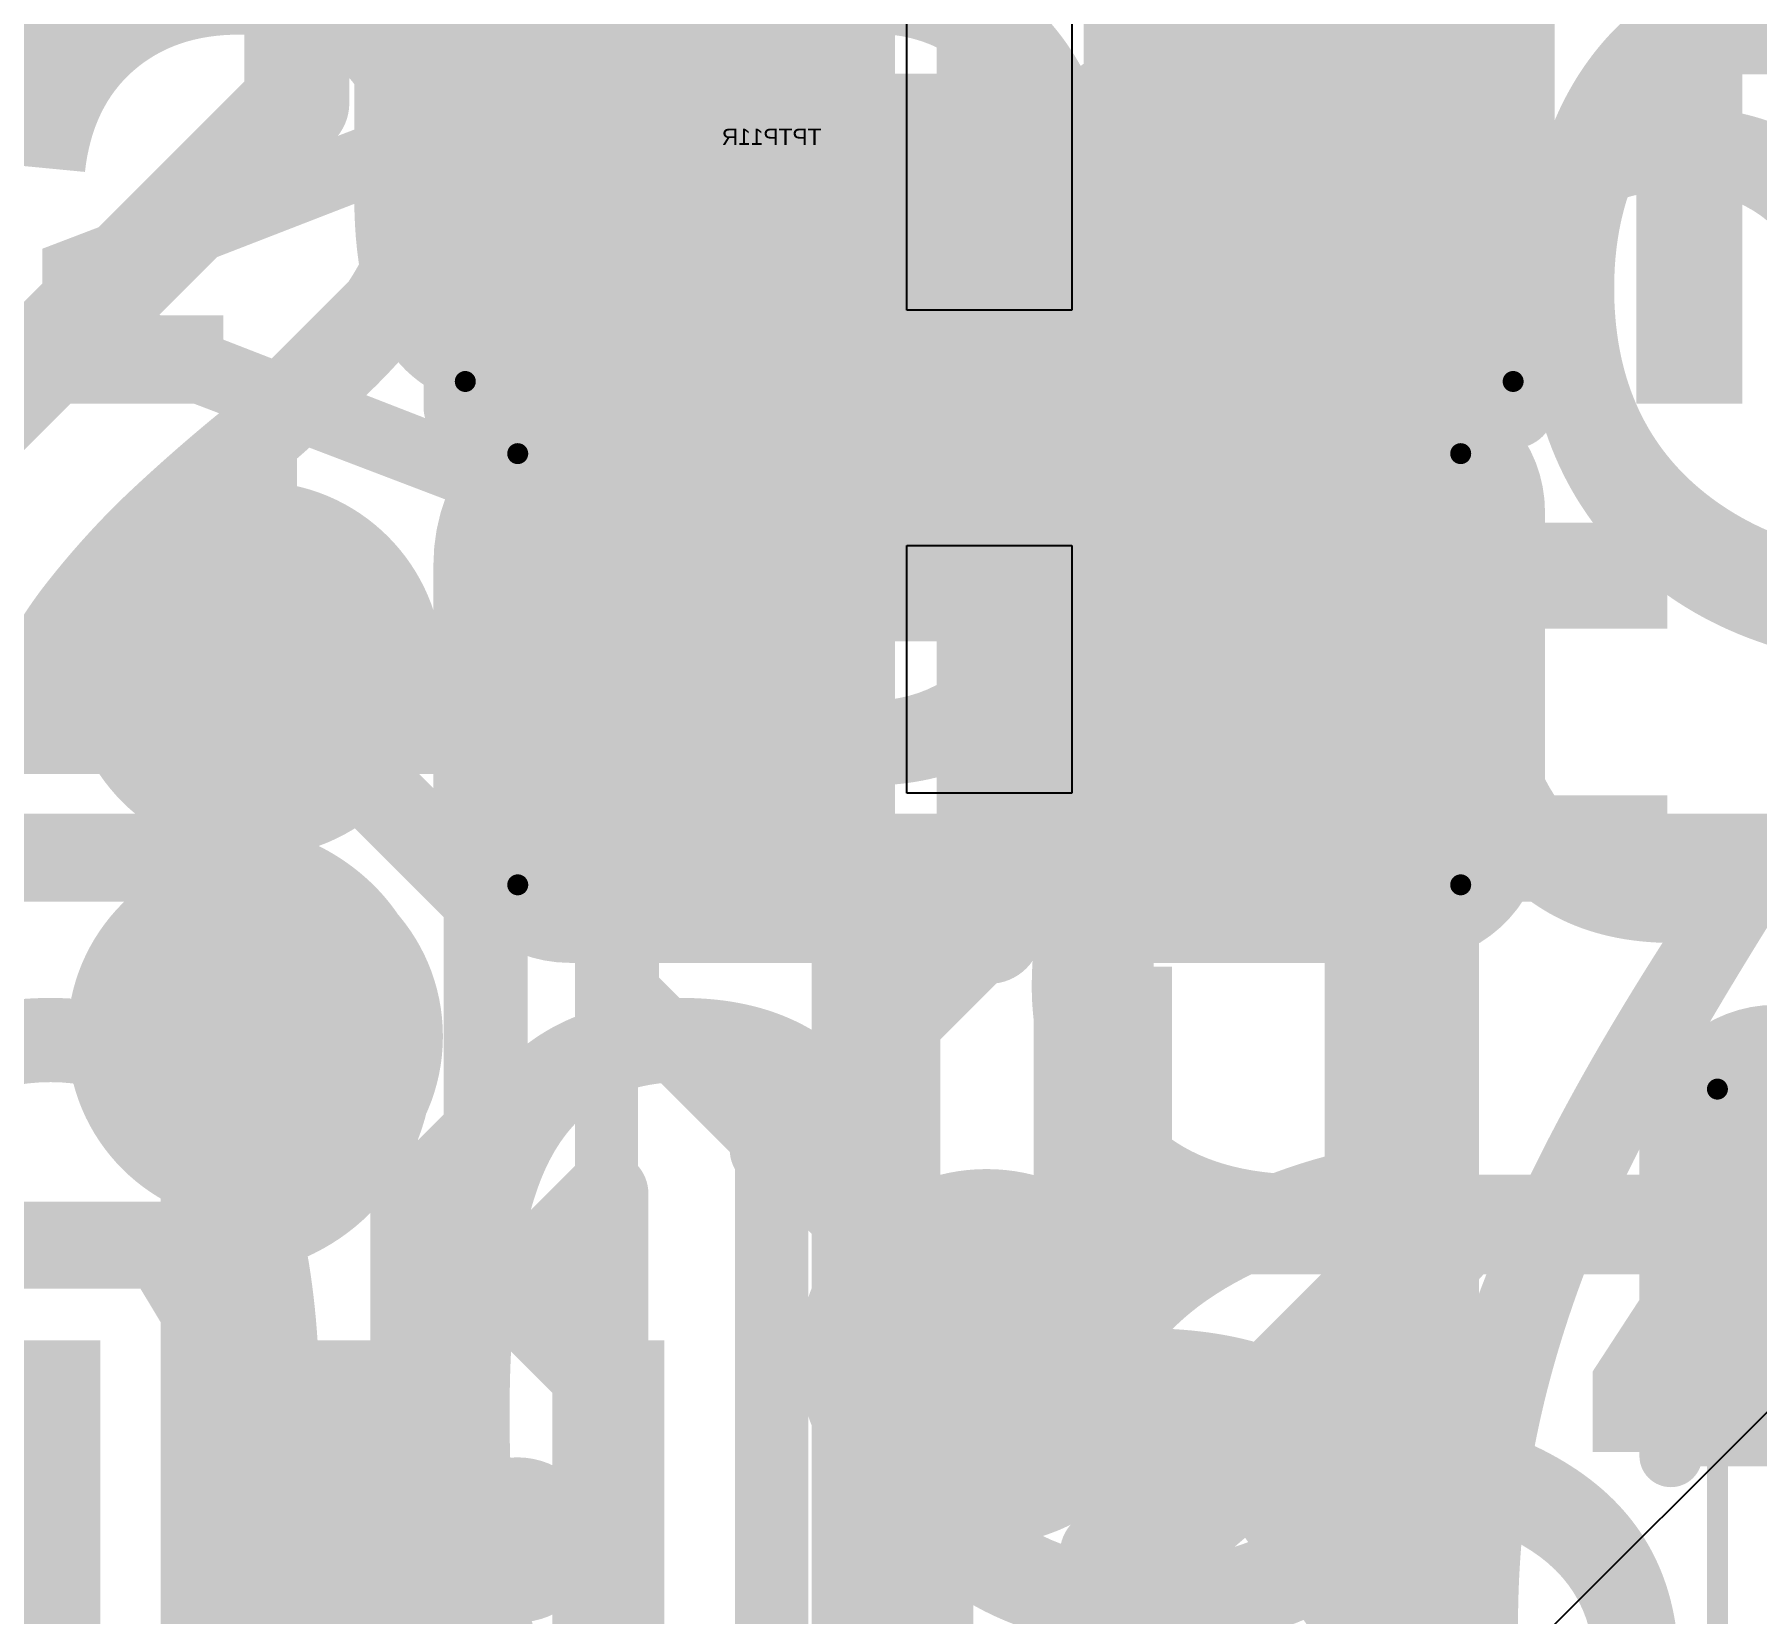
# Model space of a CAD drawing. Header units: inches. Extents: x -2.12 to 4.45, y -3.15 to 1.57.
# Drawn here: x -0.2332 to -0.069, y -0.4657 to -0.3151 of the extents above; entities that cross this region are included whole.
import ezdxf

# ---------------------------------------------------------------- set-up
doc = ezdxf.new("R2010")
doc.units = ezdxf.units.IN
doc.header["$MEASUREMENT"] = 0
for name, color, linetype in [('Bottom', 5, 'Continuous'), ('Bottom 3D Body', 56, 'Continuous'), ('Bottom Paste', 16, 'Continuous'), ('Bottom Solder', 6, 'Continuous'), ('Bottom Value', 56, 'Continuous'), ('Measures', 56, 'Continuous'), ('tDocu', 76, 'Continuous'), ('Top', 1, 'Continuous'), ('Top Glue Points', 56, 'Continuous'), ('Top Overlay', 2, 'Continuous'), ('Top Paste', 8, 'Continuous'), ('Top Solder', 216, 'Continuous'), ('Top Value', 56, 'Continuous'), ('tPlace', 56, 'Continuous'), ('Via Holes', 16, 'Continuous')]:
    doc.layers.add(name, color=color, linetype=linetype)
doc.styles.add('Arial', font='', dxfattribs={"height": 0.2})
doc.styles.add('Courier New', font='', dxfattribs={"height": 0.2})
doc.styles.get('Arial').set_extended_font_data('Arial')
doc.styles.get('Courier New').set_extended_font_data('Courier New')

# ---------------------------------------------------------------- blocks, each defined once
blk = doc.blocks.new('SMD3225_3_2X2_5X0_7_MTC_L_43')
at = {"layer": 'Measures', "style": 'Courier New'}
for s, p in [('Alternate 1 Padstyle: OX60Y90D30P', (-0.712, -0.515)), ('Alternate 2 Padstyle: OX90Y60D30P', (-0.712, -0.615))]:
    blk.add_text(s, height=0.0775, dxfattribs=at).set_placement(p)
blk = doc.blocks.new('TP11R_B_47')
at = {"layer": 'Bottom'}
h = blk.add_hatch(color=5, dxfattribs=at)
edge = h.paths.add_edge_path()
edge.add_arc((0, 0), 0.02166, 0, 360)
at = {"layer": 'Bottom Paste'}
h = blk.add_hatch(color=16, dxfattribs=at)
edge = h.paths.add_edge_path()
edge.add_arc((0, 0), 0.02166, 0, 360)
at = {"layer": 'Bottom Solder'}
h = blk.add_hatch(color=6, dxfattribs=at)
edge = h.paths.add_edge_path()
edge.add_arc((0, 0), 0.02566, 0, 360)
at = {"layer": 'Bottom 3D Body', "style": 'Courier New', "text_generation_flag": 2}
blk.add_text('>TP_SIGNAL_NAME', height=0.0610235, rotation=180, dxfattribs=at).set_placement((0, 0.075))
blk = doc.blocks.new('RT7291AGQUF_50')
at = {"layer": 'tPlace'}
for points, const_width in [([(-0.03606, 0.08697, 1), (-0.04394, 0.08697, 1)], 0.00787), ([(-0.04591, 0.08697, 1), (-0.04197, 0.08697, 1)], 0.00394), ([(-0.03803, 0.08697, 1), (-0.03409, 0.08697, 1)], 0.00394)]:
    blk.add_lwpolyline(points, format="xyb", close=True, dxfattribs=dict(at, const_width=const_width))
blk = doc.blocks.new('R0603_56')
at = {"layer": 'Top'}
for points in [[(-0.043, 0.0197), (-0.013, 0.0197), (-0.013, -0.0197), (-0.043, -0.0197)], [(0.013, 0.0197), (0.043, 0.0197), (0.043, -0.0197), (0.013, -0.0197)]]:
    blk.add_hatch(color=1, dxfattribs=at).paths.add_polyline_path(points)
at = {"layer": 'Top Paste'}
for points in [[(-0.043, 0.0197), (-0.013, 0.0197), (-0.013, -0.0197), (-0.043, -0.0197)], [(0.013, 0.0197), (0.043, 0.0197), (0.043, -0.0197), (0.013, -0.0197)]]:
    blk.add_hatch(color=8, dxfattribs=at).paths.add_polyline_path(points)
at = {"layer": 'Top Solder'}
for points in [[(-0.047, 0.0237), (-0.009, 0.0237), (-0.009, -0.0237), (-0.047, -0.0237)], [(0.009, 0.0237), (0.047, 0.0237), (0.047, -0.0237), (0.009, -0.0237)]]:
    blk.add_hatch(color=216, dxfattribs=at).paths.add_polyline_path(points)
at = {"layer": 'Top', "const_width": 0.002}
for points in [[(-0.04996, -0.02256), (-0.04996, 0.02256)], [(-0.04996, 0.02256), (0.04996, 0.02256)], [(0.04996, -0.02256), (0.04996, 0.02256)], [(-0.04996, -0.02256), (0.04996, -0.02256)]]:
    blk.add_lwpolyline(points, dxfattribs=at)
at = {"layer": 'Top', "const_width": 0.001}
for points in [[(-0.05046, 0.02256, 1), (-0.04946, 0.02256, 1)], [(-0.05046, 0.02256, 1), (-0.04946, 0.02256, 1)], [(0.04946, 0.02256, 1), (0.05046, 0.02256, 1)], [(0.04946, 0.02256, 1), (0.05046, 0.02256, 1)], [(-0.05046, -0.02256, 1), (-0.04946, -0.02256, 1)], [(-0.05046, -0.02256, 1), (-0.04946, -0.02256, 1)], [(0.04946, -0.02256, 1), (0.05046, -0.02256, 1)], [(0.04946, -0.02256, 1), (0.05046, -0.02256, 1)]]:
    blk.add_lwpolyline(points, format="xyb", close=True, dxfattribs=at)
at = {"layer": 'Top Glue Points'}
for p, q in [((-0.00787, -0.01575), (-0.00787, 0.01575)), ((-0.00787, 0.01575), (0.00787, 0.01575)), ((0.00787, 0.01575), (0.00787, -0.01575)), ((0.00787, -0.01575), (-0.00787, -0.01575))]:
    blk.add_line(p, q, dxfattribs=at)
at = {"layer": 'tPlace', "const_width": 0.00787}
for points in [[(-0.05, -0.025), (-0.05, 0.025)], [(-0.05, 0.025), (-0.02, 0.025)], [(0.02, 0.025), (0.05, 0.025)], [(0.05, -0.025), (0.05, 0.025)], [(-0.05, -0.025), (-0.02, -0.025)], [(0.02, -0.025), (0.05, -0.025)]]:
    blk.add_lwpolyline(points, dxfattribs=at)
at = {"layer": 'tPlace', "const_width": 0.00394}
for points in [[(-0.05197, 0.025, 1), (-0.04803, 0.025, 1)], [(-0.05197, 0.025, 1), (-0.04803, 0.025, 1)], [(-0.02197, 0.025, 1), (-0.01803, 0.025, 1)], [(0.01803, 0.025, 1), (0.02197, 0.025, 1)], [(0.04803, 0.025, 1), (0.05197, 0.025, 1)], [(0.04803, 0.025, 1), (0.05197, 0.025, 1)], [(-0.05197, -0.025, 1), (-0.04803, -0.025, 1)], [(-0.05197, -0.025, 1), (-0.04803, -0.025, 1)], [(-0.02197, -0.025, 1), (-0.01803, -0.025, 1)], [(0.01803, -0.025, 1), (0.02197, -0.025, 1)], [(0.04803, -0.025, 1), (0.05197, -0.025, 1)], [(0.04803, -0.025, 1), (0.05197, -0.025, 1)]]:
    blk.add_lwpolyline(points, format="xyb", close=True, dxfattribs=at)
blk = doc.blocks.new('C0603_63')
at = {"layer": 'Top'}
for points in [[(-0.043, 0.0197), (-0.013, 0.0197), (-0.013, -0.0197), (-0.043, -0.0197)], [(0.013, 0.0197), (0.043, 0.0197), (0.043, -0.0197), (0.013, -0.0197)]]:
    blk.add_hatch(color=1, dxfattribs=at).paths.add_polyline_path(points)
at = {"layer": 'Top Paste'}
for points in [[(-0.043, 0.0197), (-0.013, 0.0197), (-0.013, -0.0197), (-0.043, -0.0197)], [(0.013, 0.0197), (0.043, 0.0197), (0.043, -0.0197), (0.013, -0.0197)]]:
    blk.add_hatch(color=8, dxfattribs=at).paths.add_polyline_path(points)
at = {"layer": 'Top Solder'}
for points in [[(-0.047, 0.0237), (-0.009, 0.0237), (-0.009, -0.0237), (-0.047, -0.0237)], [(0.009, 0.0237), (0.047, 0.0237), (0.047, -0.0237), (0.009, -0.0237)]]:
    blk.add_hatch(color=216, dxfattribs=at).paths.add_polyline_path(points)
at = {"layer": 'Top', "const_width": 0.002}
for points in [[(-0.04496, -0.02056), (-0.04496, 0.02056)], [(0.04496, 0.02056), (-0.04496, 0.02056)], [(0.04496, -0.02056), (0.04496, 0.02056)], [(0.04496, -0.02056), (-0.04496, -0.02056)]]:
    blk.add_lwpolyline(points, dxfattribs=at)
at = {"layer": 'Top', "const_width": 0.001}
for points in [[(-0.04546, 0.02056, 1), (-0.04446, 0.02056, 1)], [(-0.04546, 0.02056, 1), (-0.04446, 0.02056, 1)], [(0.04446, 0.02056, 1), (0.04546, 0.02056, 1)], [(0.04446, 0.02056, 1), (0.04546, 0.02056, 1)], [(-0.04546, -0.02056, 1), (-0.04446, -0.02056, 1)], [(-0.04546, -0.02056, 1), (-0.04446, -0.02056, 1)], [(0.04446, -0.02056, 1), (0.04546, -0.02056, 1)], [(0.04446, -0.02056, 1), (0.04546, -0.02056, 1)]]:
    blk.add_lwpolyline(points, format="xyb", close=True, dxfattribs=at)
at = {"layer": 'Top Glue Points'}
for p, q in [((-0.00787, -0.01181), (-0.00787, 0.01181)), ((-0.00787, 0.01181), (0.00787, 0.01181)), ((0.00787, 0.01181), (0.00787, -0.01181)), ((0.00787, -0.01181), (-0.00787, -0.01181))]:
    blk.add_line(p, q, dxfattribs=at)
at = {"layer": 'tPlace', "const_width": 0.006}
for points in [[(-0.05, 0.015, -0.414214), (-0.04, 0.025)], [(0.04, 0.025, -0.414214), (0.05, 0.015)], [(0.05, -0.01, -0.414214), (0.035, -0.025)], [(-0.04, -0.025, -0.414214), (-0.05, -0.015)]]:
    blk.add_lwpolyline(points, format="xyb", dxfattribs=at)
for points in [[(-0.01, 0.025), (-0.04, 0.025)], [(0.04, 0.025), (0.01, 0.025)], [(-0.05, -0.015), (-0.05, 0.015)], [(0.05, -0.01), (0.05, 0.015)], [(-0.01, -0.025), (-0.04, -0.025)], [(0.035, -0.025), (0.01, -0.025)]]:
    blk.add_lwpolyline(points, dxfattribs=at)
at = {"layer": 'tPlace', "const_width": 0.003}
for points in [[(-0.0415, 0.025, 1), (-0.0385, 0.025, 1)], [(-0.0415, 0.025, 1), (-0.0385, 0.025, 1)], [(-0.0115, 0.025, 1), (-0.0085, 0.025, 1)], [(0.0085, 0.025, 1), (0.0115, 0.025, 1)], [(0.0385, 0.025, 1), (0.0415, 0.025, 1)], [(0.0385, 0.025, 1), (0.0415, 0.025, 1)], [(-0.0515, 0.015, 1), (-0.0485, 0.015, 1)], [(-0.0515, 0.015, 1), (-0.0485, 0.015, 1)], [(0.0485, 0.015, 1), (0.0515, 0.015, 1)], [(0.0485, 0.015, 1), (0.0515, 0.015, 1)], [(0.0485, -0.01, 1), (0.0515, -0.01, 1)], [(0.0485, -0.01, 1), (0.0515, -0.01, 1)], [(-0.0515, -0.015, 1), (-0.0485, -0.015, 1)], [(-0.0515, -0.015, 1), (-0.0485, -0.015, 1)], [(-0.0415, -0.025, 1), (-0.0385, -0.025, 1)], [(-0.0415, -0.025, 1), (-0.0385, -0.025, 1)], [(-0.0115, -0.025, 1), (-0.0085, -0.025, 1)], [(0.0085, -0.025, 1), (0.0115, -0.025, 1)], [(0.0335, -0.025, 1), (0.0365, -0.025, 1)], [(0.0335, -0.025, 1), (0.0365, -0.025, 1)]]:
    blk.add_lwpolyline(points, format="xyb", close=True, dxfattribs=at)
blk = doc.blocks.new('C0603_64')
at = {"layer": 'Top'}
for points in [[(-0.043, 0.0197), (-0.013, 0.0197), (-0.013, -0.0197), (-0.043, -0.0197)], [(0.013, 0.0197), (0.043, 0.0197), (0.043, -0.0197), (0.013, -0.0197)]]:
    blk.add_hatch(color=1, dxfattribs=at).paths.add_polyline_path(points)
at = {"layer": 'Top Paste'}
for points in [[(-0.043, 0.0197), (-0.013, 0.0197), (-0.013, -0.0197), (-0.043, -0.0197)], [(0.013, 0.0197), (0.043, 0.0197), (0.043, -0.0197), (0.013, -0.0197)]]:
    blk.add_hatch(color=8, dxfattribs=at).paths.add_polyline_path(points)
at = {"layer": 'Top Solder'}
for points in [[(-0.047, 0.0237), (-0.009, 0.0237), (-0.009, -0.0237), (-0.047, -0.0237)], [(0.009, 0.0237), (0.047, 0.0237), (0.047, -0.0237), (0.009, -0.0237)]]:
    blk.add_hatch(color=216, dxfattribs=at).paths.add_polyline_path(points)
at = {"layer": 'Top', "const_width": 0.002}
for points in [[(-0.04496, 0.02056), (-0.04496, -0.02056)], [(0.04496, 0.02056), (-0.04496, 0.02056)], [(0.04496, 0.02056), (0.04496, -0.02056)], [(0.04496, -0.02056), (-0.04496, -0.02056)]]:
    blk.add_lwpolyline(points, dxfattribs=at)
at = {"layer": 'Top', "const_width": 0.001}
for points in [[(-0.04546, 0.02056, 1), (-0.04446, 0.02056, 1)], [(-0.04546, 0.02056, 1), (-0.04446, 0.02056, 1)], [(0.04446, 0.02056, 1), (0.04546, 0.02056, 1)], [(0.04446, 0.02056, 1), (0.04546, 0.02056, 1)], [(-0.04546, -0.02056, 1), (-0.04446, -0.02056, 1)], [(-0.04546, -0.02056, 1), (-0.04446, -0.02056, 1)], [(0.04446, -0.02056, 1), (0.04546, -0.02056, 1)], [(0.04446, -0.02056, 1), (0.04546, -0.02056, 1)]]:
    blk.add_lwpolyline(points, format="xyb", close=True, dxfattribs=at)
at = {"layer": 'Top Glue Points'}
for p, q in [((-0.00787, -0.01181), (-0.00787, 0.01181)), ((-0.00787, 0.01181), (0.00787, 0.01181)), ((0.00787, 0.01181), (0.00787, -0.01181)), ((0.00787, -0.01181), (-0.00787, -0.01181))]:
    blk.add_line(p, q, dxfattribs=at)
at = {"layer": 'tPlace', "const_width": 0.006}
for points in [[(-0.05, 0.015, -0.414214), (-0.04, 0.025)], [(0.04, 0.025, -0.414214), (0.05, 0.015)], [(0.05, -0.01, -0.414214), (0.035, -0.025)], [(-0.04, -0.025, -0.414214), (-0.05, -0.015)]]:
    blk.add_lwpolyline(points, format="xyb", dxfattribs=at)
for points in [[(-0.01, 0.025), (-0.04, 0.025)], [(0.04, 0.025), (0.01, 0.025)], [(-0.05, 0.015), (-0.05, -0.015)], [(0.05, 0.015), (0.05, -0.01)], [(-0.01, -0.025), (-0.04, -0.025)], [(0.035, -0.025), (0.01, -0.025)]]:
    blk.add_lwpolyline(points, dxfattribs=at)
at = {"layer": 'tPlace', "const_width": 0.003}
for points in [[(-0.0415, 0.025, 1), (-0.0385, 0.025, 1)], [(-0.0415, 0.025, 1), (-0.0385, 0.025, 1)], [(-0.0115, 0.025, 1), (-0.0085, 0.025, 1)], [(0.0085, 0.025, 1), (0.0115, 0.025, 1)], [(0.0385, 0.025, 1), (0.0415, 0.025, 1)], [(0.0385, 0.025, 1), (0.0415, 0.025, 1)], [(-0.0515, 0.015, 1), (-0.0485, 0.015, 1)], [(-0.0515, 0.015, 1), (-0.0485, 0.015, 1)], [(0.0485, 0.015, 1), (0.0515, 0.015, 1)], [(0.0485, 0.015, 1), (0.0515, 0.015, 1)], [(0.0485, -0.01, 1), (0.0515, -0.01, 1)], [(0.0485, -0.01, 1), (0.0515, -0.01, 1)], [(-0.0515, -0.015, 1), (-0.0485, -0.015, 1)], [(-0.0515, -0.015, 1), (-0.0485, -0.015, 1)], [(-0.0415, -0.025, 1), (-0.0385, -0.025, 1)], [(-0.0415, -0.025, 1), (-0.0385, -0.025, 1)], [(-0.0115, -0.025, 1), (-0.0085, -0.025, 1)], [(0.0085, -0.025, 1), (0.0115, -0.025, 1)], [(0.0335, -0.025, 1), (0.0365, -0.025, 1)], [(0.0335, -0.025, 1), (0.0365, -0.025, 1)]]:
    blk.add_lwpolyline(points, format="xyb", close=True, dxfattribs=at)
blk = doc.blocks.new('TO_236_VIS_L_86')
at = {"layer": 'Measures', "style": 'Courier New'}
for s, p in [('Bottom Padstyle: RX20Y40D0T', (-0.583, -0.383)), ('Alt 1 Padstyle: OX60Y90D30P', (-0.583, -0.458)), ('Alt 2 Padstyle: OX90Y60D30P', (-0.583, -0.533))]:
    blk.add_text(s, height=0.0775, dxfattribs=at).set_placement(p)

msp = doc.modelspace()

# ---------------------------------------------------------------- hatches: boundary and pattern name
at = {"layer": 'Bottom'}
h = msp.add_hatch(color=5, dxfattribs=at)
edge = h.paths.add_edge_path()
edge.add_arc((-0.2122, -0.37561), 0.013905, 0, 360)
h = msp.add_hatch(color=5, dxfattribs=at)
edge = h.paths.add_edge_path()
edge.add_arc((-0.2122, -0.41061), 0.013905, 0, 360)
h = msp.add_hatch(color=5, dxfattribs=at)
edge = h.paths.add_edge_path()
edge.add_arc((-0.14246, -0.44118), 0.013905, 0, 360)
at = {"layer": 'Bottom Solder'}
h = msp.add_hatch(color=6, dxfattribs=at)
edge = h.paths.add_edge_path()
edge.add_arc((-0.2122, -0.37561), 0.017905, 0, 360)
h = msp.add_hatch(color=6, dxfattribs=at)
edge = h.paths.add_edge_path()
edge.add_arc((-0.2122, -0.41061), 0.017905, 0, 360)
h = msp.add_hatch(color=6, dxfattribs=at)
edge = h.paths.add_edge_path()
edge.add_arc((-0.14246, -0.44118), 0.017905, 0, 360)
at = {"layer": 'Top'}
h = msp.add_hatch(color=1, dxfattribs=at)
edge = h.paths.add_edge_path()
edge.add_arc((-0.2122, -0.37561), 0.013905, 0, 360)
h = msp.add_hatch(color=1, dxfattribs=at)
edge = h.paths.add_edge_path()
edge.add_arc((-0.2122, -0.41061), 0.013905, 0, 360)
h = msp.add_hatch(color=1, dxfattribs=at)
edge = h.paths.add_edge_path()
edge.add_arc((-0.14246, -0.44118), 0.013905, 0, 360)
at = {"layer": 'Top Solder'}
h = msp.add_hatch(color=216, dxfattribs=at)
edge = h.paths.add_edge_path()
edge.add_arc((-0.2122, -0.37561), 0.017905, 0, 360)
h = msp.add_hatch(color=216, dxfattribs=at)
edge = h.paths.add_edge_path()
edge.add_arc((-0.2122, -0.41061), 0.017905, 0, 360)
h = msp.add_hatch(color=216, dxfattribs=at)
edge = h.paths.add_edge_path()
edge.add_arc((-0.14246, -0.44118), 0.017905, 0, 360)
at = {"layer": 'Via Holes'}
h = msp.add_hatch(color=7, dxfattribs=at)
edge = h.paths.add_edge_path()
edge.add_arc((-0.2122, -0.37561), 0.005905, 0, 360)
h = msp.add_hatch(color=7, dxfattribs=at)
edge = h.paths.add_edge_path()
edge.add_arc((-0.2122, -0.41061), 0.005905, 0, 360)
h = msp.add_hatch(color=7, dxfattribs=at)
edge = h.paths.add_edge_path()
edge.add_arc((-0.14246, -0.44118), 0.005905, 0, 360)

# ---------------------------------------------------------------- linework, layer by layer
at = {"layer": 'Bottom'}
msp.add_line((-0.0372, -0.41561), (-0.1022, -0.48061), dxfattribs=at)
for points, const_width in [([(-0.1772, -0.40643), (-0.1772, -0.29561)], 0.007), ([(-0.2122, -0.37561), (-0.19021, -0.3976)], 0.008), ([(-0.19021, -0.41972), (-0.19021, -0.3976)], 0.008), ([(-0.1772, -0.40643), (-0.14246, -0.44118)], 0.007), ([(-0.2172, -0.41561), (-0.2122, -0.41061)], 0.008), ([(-0.2172, -0.61061), (-0.2172, -0.41561)], 0.008), ([(-0.1972, -0.42671), (-0.19021, -0.41972)], 0.008), ([(-0.1972, -0.59061), (-0.1972, -0.42671)], 0.008)]:
    msp.add_lwpolyline(points, dxfattribs=dict(at, const_width=const_width))
for points, const_width in [([(-0.2142, -0.37561, 1), (-0.2102, -0.37561, 1)], 0.004), ([(-0.19221, -0.3976, 1), (-0.18821, -0.3976, 1)], 0.004), ([(-0.19221, -0.3976, 1), (-0.18821, -0.3976, 1)], 0.004), ([(-0.17895, -0.40643, 1), (-0.17545, -0.40643, 1)], 0.0035), ([(-0.17895, -0.40643, 1), (-0.17545, -0.40643, 1)], 0.0035), ([(-0.2142, -0.41061, 1), (-0.2102, -0.41061, 1)], 0.004), ([(-0.2192, -0.41561, 1), (-0.2152, -0.41561, 1)], 0.004), ([(-0.2192, -0.41561, 1), (-0.2152, -0.41561, 1)], 0.004), ([(-0.19221, -0.41972, 1), (-0.18821, -0.41972, 1)], 0.004), ([(-0.19221, -0.41972, 1), (-0.18821, -0.41972, 1)], 0.004), ([(-0.1992, -0.42671, 1), (-0.1952, -0.42671, 1)], 0.004), ([(-0.1992, -0.42671, 1), (-0.1952, -0.42671, 1)], 0.004), ([(-0.14421, -0.44118, 1), (-0.14071, -0.44118, 1)], 0.0035)]:
    msp.add_lwpolyline(points, format="xyb", close=True, dxfattribs=dict(at, const_width=const_width))
at = {"layer": 'Top'}
for points, const_width in [([(-0.1422, -0.40061), (-0.1422, -0.30134)], 0.01), ([(-0.20822, -0.32163), (-0.20822, -0.30256)], 0.01), ([(-0.2598, -0.37321), (-0.20822, -0.32163)], 0.01), ([(-0.2122, -0.35321), (-0.1846, -0.32561)], 0.008), ([(-0.1846, -0.32561), (-0.1702, -0.32561)], 0.008), ([(-0.1142, -0.37561), (-0.1142, -0.32561)], 0.006), ([(-0.2122, -0.37561), (-0.2122, -0.35321)], 0.008), ([(-0.1787, -0.38411), (-0.1702, -0.37561)], 0.006), ([(-0.1142, -0.37561), (-0.1072, -0.38261)], 0.006), ([(-0.1072, -0.43561), (-0.1072, -0.38261)], 0.006), ([(-0.1787, -0.44411), (-0.1787, -0.38411)], 0.006), ([(-0.16295, -0.42136), (-0.1422, -0.40061)], 0.008), ([(-0.2122, -0.41061), (-0.1872, -0.43561)], 0.008), ([(-0.16295, -0.49049), (-0.16295, -0.42136)], 0.007), ([(-0.1872, -0.43411), (-0.1787, -0.42561)], 0.008), ([(-0.1787, -0.44411), (-0.1787, -0.42561)], 0.008), ([(-0.1872, -0.43561), (-0.1872, -0.43411)], 0.008), ([(-0.1872, -0.43561), (-0.1787, -0.44411)], 0.008), ([(-0.13145, -0.45986), (-0.1072, -0.43561)], 0.008), ([(-0.1472, -0.44592), (-0.14246, -0.44118)], 0.007), ([(-0.1787, -0.49049), (-0.1787, -0.44411)], 0.007), ([(-0.1472, -0.49049), (-0.1472, -0.44592)], 0.007), ([(-0.13145, -0.49049), (-0.13145, -0.45986)], 0.007)]:
    msp.add_lwpolyline(points, dxfattribs=dict(at, const_width=const_width))
for points, const_width in [([(-0.21072, -0.32163, 1), (-0.20572, -0.32163, 1)], 0.005), ([(-0.21072, -0.32163, 1), (-0.20572, -0.32163, 1)], 0.005), ([(-0.1866, -0.32561, 1), (-0.1826, -0.32561, 1)], 0.004), ([(-0.1866, -0.32561, 1), (-0.1826, -0.32561, 1)], 0.004), ([(-0.1722, -0.32561, 1), (-0.1682, -0.32561, 1)], 0.004), ([(-0.1157, -0.32561, 1), (-0.1127, -0.32561, 1)], 0.003), ([(-0.2142, -0.35321, 1), (-0.2102, -0.35321, 1)], 0.004), ([(-0.2142, -0.35321, 1), (-0.2102, -0.35321, 1)], 0.004), ([(-0.2142, -0.37561, 1), (-0.2102, -0.37561, 1)], 0.004), ([(-0.1717, -0.37561, 1), (-0.1687, -0.37561, 1)], 0.003), ([(-0.1157, -0.37561, 1), (-0.1127, -0.37561, 1)], 0.003), ([(-0.1157, -0.37561, 1), (-0.1127, -0.37561, 1)], 0.003), ([(-0.1087, -0.38261, 1), (-0.1057, -0.38261, 1)], 0.003), ([(-0.1087, -0.38261, 1), (-0.1057, -0.38261, 1)], 0.003), ([(-0.1802, -0.38411, 1), (-0.1772, -0.38411, 1)], 0.003), ([(-0.1802, -0.38411, 1), (-0.1772, -0.38411, 1)], 0.003), ([(-0.1447, -0.40061, 1), (-0.1397, -0.40061, 1)], 0.005), ([(-0.1442, -0.40061, 1), (-0.1402, -0.40061, 1)], 0.004), ([(-0.2142, -0.41061, 1), (-0.2102, -0.41061, 1)], 0.004), ([(-0.16495, -0.42136, 1), (-0.16095, -0.42136, 1)], 0.004), ([(-0.1647, -0.42136, 1), (-0.1612, -0.42136, 1)], 0.0035), ([(-0.1807, -0.42561, 1), (-0.1767, -0.42561, 1)], 0.004), ([(-0.1807, -0.42561, 1), (-0.1767, -0.42561, 1)], 0.004), ([(-0.1892, -0.43411, 1), (-0.1852, -0.43411, 1)], 0.004), ([(-0.1892, -0.43411, 1), (-0.1852, -0.43411, 1)], 0.004), ([(-0.1892, -0.43561, 1), (-0.1852, -0.43561, 1)], 0.004), ([(-0.1892, -0.43561, 1), (-0.1852, -0.43561, 1)], 0.004), ([(-0.1892, -0.43561, 1), (-0.1852, -0.43561, 1)], 0.004), ([(-0.1092, -0.43561, 1), (-0.1052, -0.43561, 1)], 0.004), ([(-0.1087, -0.43561, 1), (-0.1057, -0.43561, 1)], 0.003), ([(-0.14421, -0.44118, 1), (-0.14071, -0.44118, 1)], 0.0035), ([(-0.1807, -0.44411, 1), (-0.1767, -0.44411, 1)], 0.004), ([(-0.1807, -0.44411, 1), (-0.1767, -0.44411, 1)], 0.004), ([(-0.18045, -0.44411, 1), (-0.17695, -0.44411, 1)], 0.0035), ([(-0.1802, -0.44411, 1), (-0.1772, -0.44411, 1)], 0.003), ([(-0.14895, -0.44592, 1), (-0.14545, -0.44592, 1)], 0.0035), ([(-0.14895, -0.44592, 1), (-0.14545, -0.44592, 1)], 0.0035), ([(-0.13345, -0.45986, 1), (-0.12945, -0.45986, 1)], 0.004), ([(-0.1332, -0.45986, 1), (-0.1297, -0.45986, 1)], 0.0035)]:
    msp.add_lwpolyline(points, format="xyb", close=True, dxfattribs=dict(at, const_width=const_width))

# ---------------------------------------------------------------- block references
for name, p, rotation in [('SMD3225_3_2X2_5X0_7_MTC_L_43', (1.3918, -0.48961), 225), ('TO_236_VIS_L_86', (-0.3612, -0.82261), 180), ('TP11R_B_47', (-0.1772, -0.29561), 180), ('C0603_64', (-0.1422, -0.37561), 180), ('C0603_63', (-0.0522, -0.46061), 270)]:
    msp.add_blockref(name, p, dxfattribs=dict(rotation=rotation))
for name, p in [('R0603_56', (-0.1422, -0.32561)), ('RT7291AGQUF_50', (-0.1472, -0.54561))]:
    msp.add_blockref(name, p)

# ---------------------------------------------------------------- texts
at = {"layer": 'Bottom Value', "style": 'Arial', "text_generation_flag": 2}
msp.add_text('TPTP11R', height=0.00155, dxfattribs=at).set_placement((-0.1582, -0.32561))
at = {"layer": 'tDocu', "style": 'Arial'}
msp.add_text('RT7291AGQUF', height=0.0775, dxfattribs=at).set_placement((-0.26531, -0.46687))
at = {"layer": 'Top Overlay', "style": 'Arial'}
msp.add_text('C26', height=0.0775, rotation=90, dxfattribs=at).set_placement((-0.012531, -0.381116))
for s, p in [('R20', (-0.3222, -0.38561)), ('U4', (-0.16531, -0.46781))]:
    msp.add_text(s, height=0.0775, dxfattribs=at).set_placement(p)
at = {"layer": 'Top Value', "style": 'Arial'}
for s, p in [('2u2F', (-0.269988, -0.350279)), ('100k', (-0.1672, -0.40061)), ('100k', (-0.3222, -0.48561))]:
    msp.add_text(s, height=0.0775, dxfattribs=at).set_placement(p)
msp.add_text('100nF', height=0.0775, rotation=90, dxfattribs=at).set_placement((-0.077531, -0.621435))

doc.saveas('drawing.dxf')
